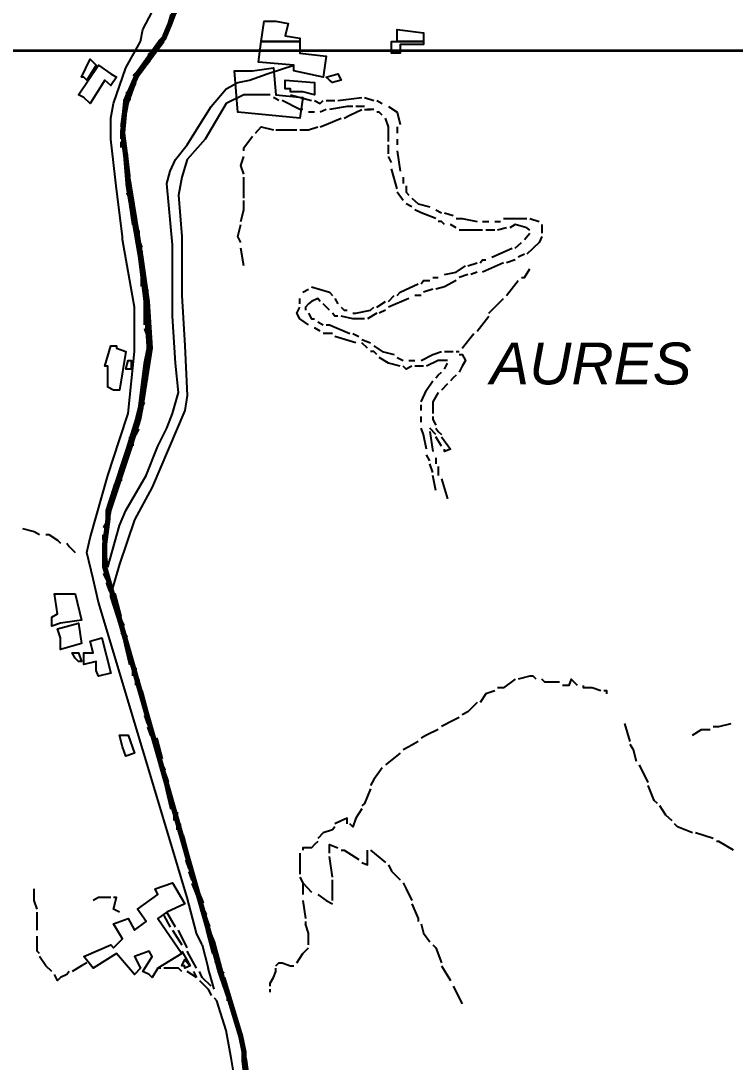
# Model space of a CAD drawing. Header units: millimetres. Extents: x -3588 to 75209, y -3737 to 38254.
# Drawn here: x 1215.7 to 1543.4, y 22630 to 23107.9 of the extents above; entities that cross this region are included whole.
import ezdxf

# ---------------------------------------------------------------- set-up
doc = ezdxf.new("R2010")
doc.units = ezdxf.units.MM
doc.layers.add('P', color=253, linetype='Continuous')
doc.layers.add('T', color=7, linetype='Continuous')

msp = doc.modelspace()

# ---------------------------------------------------------------- linework, layer by layer
at = {"layer": 'P'}
for points in [[(1270.572, 23098.458), (1271.708, 23103.82), (1275.949, 23111.998), (1278.478, 23117.359), (1281.31, 23121.312), (1282.719, 23125.553), (1284.127, 23128.097), (1285.263, 23129.506)], [(1281.31, 23098.458), (1281.31, 23099.867), (1284.127, 23106.636), (1288.08, 23113.406)], [(1332.682, 23107.773), (1338.332, 23106.636), (1336.923, 23100.987), (1343.693, 23099.867), (1343.693, 23098.458), (1325.913, 23098.458), (1327.321, 23107.773), (1332.682, 23107.773)], [(1388.295, 23100.987), (1388.295, 23103.82), (1400.426, 23102.395), (1400.426, 23098.458), (1388.295, 23098.458), (1388.295, 23100.987)], [(1292.033, 22705.503), (1251.383, 22841.007), (1248.839, 22851.729), (1246.022, 22863.876), (1247.43, 22870.646), (1255.624, 22899.148), (1260.986, 22915.536), (1264.939, 22927.667), (1267.755, 22956.185), (1267.755, 22976.51), (1262.394, 23007.557), (1262.394, 23008.966), (1259.561, 23030.699), (1257.033, 23053.568), (1257.033, 23063.17), (1258.153, 23069.94), (1263.802, 23086.312), (1270.572, 23098.458)], [(1255.624, 22857.09), (1254.2, 22868.101), (1257.033, 22883.065), (1266.347, 22911.295), (1270.572, 22924.85), (1271.708, 22930.484), (1275.949, 22957.594), (1274.525, 22979.039), (1271.708, 22999.363), (1266.347, 23032.107), (1263.802, 23045.662), (1262.394, 23056.385), (1264.939, 23069.94), (1269.164, 23082.071), (1281.31, 23098.458)], [(1335.499, 23098.458), (1343.693, 23098.458), (1343.693, 23093.081), (1355.824, 23091.673), (1354.415, 23082.071), (1340.86, 23084.903), (1340.86, 23087.448), (1324.776, 23088.856), (1325.913, 23098.458), (1335.499, 23098.458)], [(1395.065, 23098.458), (1400.426, 23098.458), (1400.426, 23097.034), (1389.703, 23097.034), (1389.703, 23093.081), (1388.295, 23093.081), (1385.751, 23093.081), (1385.751, 23098.458), (1388.295, 23098.458), (1395.065, 23098.458)], [(1244.614, 23082.071), (1243.478, 23082.071), (1247.43, 23090.265), (1250.247, 23087.448), (1246.022, 23080.662), (1244.614, 23082.071)], [(1244.614, 23072.757), (1242.069, 23073.893), (1251.383, 23087.448), (1257.033, 23083.495), (1259.561, 23082.071), (1257.033, 23078.134), (1254.2, 23080.662), (1247.43, 23069.94), (1244.614, 23072.757)], [(1255.624, 22857.09), (1260.986, 22876.295), (1263.802, 22883.065), (1273.116, 22899.148), (1278.478, 22912.703), (1282.719, 22920.897), (1285.263, 22927.667), (1288.08, 22937.269), (1286.672, 22950.808), (1285.263, 22972.269), (1285.263, 22987.233), (1285.263, 23005.013), (1282.719, 23033.243), (1284.127, 23038.893), (1286.672, 23044.254), (1292.033, 23051.023), (1296.274, 23057.809), (1303.043, 23068.532), (1309.813, 23076.709), (1315.174, 23079.542), (1320.535, 23080.662), (1328.729, 23083.495), (1340.86, 23087.448)], [(1321.96, 23084.903), (1331.546, 23086.312), (1332.682, 23073.893), (1345.101, 23072.757), (1343.693, 23063.17), (1315.174, 23065.987), (1313.766, 23084.903), (1321.96, 23084.903)], [(1357.248, 23080.662), (1355.824, 23082.071), (1361.185, 23083.495), (1362.609, 23080.662), (1358.656, 23079.542), (1357.248, 23080.662)], [(1345.101, 23075.301), (1339.452, 23075.301), (1339.452, 23076.709), (1336.923, 23076.709), (1336.923, 23080.662), (1350.462, 23079.542), (1350.462, 23073.893), (1345.101, 23075.301)], [(1327.321, 23073.893), (1318.007, 23073.893), (1309.813, 23069.94), (1300.211, 23053.568), (1292.033, 23044.254), (1289.488, 23036.06), (1288.08, 23027.882), (1289.488, 23008.966), (1289.488, 22981.871), (1290.897, 22958.714), (1292.033, 22935.861), (1290.897, 22929.075), (1275.949, 22893.787), (1267.755, 22878.824), (1260.986, 22858.499), (1257.033, 22844.96)], [(1328.729, 23073.893), (1327.321, 23073.893)], [(1330.138, 23073.893), (1327.321, 23073.893)], [(1339.452, 23073.893), (1349.054, 23071.348)], [(1334.091, 23071.348), (1331.546, 23072.757)], [(1345.101, 23067.123), (1343.693, 23067.123), (1335.499, 23071.348)], [(1350.462, 23071.348), (1353.007, 23069.94), (1354.415, 23071.348)], [(1355.824, 23071.348), (1359.777, 23071.348)], [(1361.185, 23071.348), (1372.195, 23072.757)], [(1373.332, 23072.757), (1377.573, 23071.348)], [(1378.981, 23071.348), (1381.51, 23069.94)], [(1350.462, 23065.987), (1347.646, 23065.987)], [(1355.824, 23067.123), (1353.007, 23065.987)], [(1367.97, 23068.532), (1365.426, 23068.532), (1357.248, 23067.123)], [(1364.018, 23063.17), (1366.562, 23064.579), (1372.195, 23067.123)], [(1373.332, 23068.532), (1369.379, 23068.532)], [(1373.332, 23067.123), (1376.148, 23067.123)], [(1376.148, 23067.123), (1374.74, 23067.123)], [(1377.573, 23067.123), (1376.148, 23067.123)], [(1381.51, 23064.579), (1380.101, 23065.987), (1378.981, 23065.987)], [(1384.342, 23068.532), (1388.295, 23065.987), (1389.703, 23060.338)], [(1353.007, 23059.217), (1355.824, 23060.338), (1362.609, 23063.17)], [(1384.342, 23052.432), (1384.342, 23059.217), (1382.934, 23063.17)], [(1318.007, 23048.207), (1318.007, 23049.615), (1321.96, 23054.976)], [(1323.368, 23056.385), (1325.913, 23059.217), (1331.546, 23057.809)], [(1332.682, 23057.809), (1336.923, 23057.809), (1342.284, 23057.809)], [(1343.693, 23057.809), (1347.646, 23057.809), (1351.871, 23059.217)], [(1388.295, 23059.217), (1388.295, 23056.385)], [(1384.342, 23046.798), (1384.342, 23048.207), (1384.342, 23051.023)], [(1388.295, 23053.568), (1388.295, 23051.023)], [(1318.007, 23037.484), (1316.599, 23041.421), (1318.007, 23045.662)], [(1385.751, 23042.846), (1384.342, 23045.662)], [(1388.295, 23048.207), (1389.703, 23038.893)], [(1318.007, 23026.474), (1318.007, 23032.107), (1318.007, 23036.06)], [(1388.295, 23030.699), (1385.751, 23040.013)], [(1391.112, 23036.06), (1391.112, 23033.243)], [(1392.52, 23032.107), (1392.52, 23029.29), (1393.656, 23027.882)], [(1391.112, 23025.338), (1388.295, 23029.29)], [(1395.065, 23026.474), (1397.897, 23023.929), (1403.259, 23022.521)], [(1316.599, 23015.735), (1318.007, 23021.097), (1318.007, 23025.338)], [(1395.065, 23022.521), (1392.52, 23023.929)], [(1406.075, 23017.16), (1399.306, 23019.688), (1396.473, 23021.097)], [(1406.075, 23021.097), (1408.62, 23019.688)], [(1410.028, 23019.688), (1413.981, 23018.568)], [(1415.389, 23017.16), (1418.222, 23017.16), (1424.992, 23015.735)], [(1437.122, 23017.16), (1439.955, 23017.16), (1447.861, 23017.16)], [(1449.269, 23017.16), (1453.494, 23015.735)], [(1316.599, 23006.149), (1315.174, 23008.966), (1316.599, 23014.327)], [(1410.028, 23014.327), (1408.62, 23015.735), (1407.212, 23015.735)], [(1415.389, 23012.919), (1412.845, 23014.327)], [(1427.536, 23011.782), (1424.992, 23011.782), (1416.798, 23011.782)], [(1427.536, 23015.735), (1430.353, 23015.735)], [(1433.17, 23011.782), (1430.353, 23011.782), (1428.945, 23011.782)], [(1433.17, 23015.735), (1435.714, 23015.735)], [(1438.547, 23012.919), (1434.306, 23011.782)], [(1449.269, 23011.782), (1447.861, 23012.919), (1442.484, 23014.327), (1439.955, 23012.919)], [(1454.631, 23014.327), (1454.631, 23010.374)], [(1446.725, 23007.557), (1449.269, 23010.374)], [(1454.631, 23008.966), (1453.494, 23006.149), (1447.861, 23000.772)], [(1318.007, 22995.411), (1316.599, 23003.604)], [(1431.761, 22999.363), (1441.075, 23003.604)], [(1442.484, 23003.604), (1445.316, 23006.149)], [(1426.4, 22996.835), (1427.536, 22998.243), (1428.945, 22998.243)], [(1442.484, 22998.243), (1438.547, 22996.835)], [(1446.725, 23000.772), (1443.908, 22999.363)], [(1410.028, 22991.458), (1415.389, 22992.594), (1419.63, 22995.411)], [(1420.751, 22995.411), (1424.992, 22996.835)], [(1437.122, 22996.835), (1427.536, 22992.594)], [(1445.316, 22990.049), (1446.725, 22990.049), (1449.269, 22994.002)], [(1399.306, 22987.233), (1400.426, 22988.641), (1403.259, 22988.641)], [(1404.667, 22990.049), (1407.212, 22990.049)], [(1415.389, 22988.641), (1410.028, 22985.824), (1406.075, 22984.688)], [(1420.751, 22991.458), (1416.798, 22990.049)], [(1424.992, 22992.594), (1422.159, 22991.458)], [(1438.547, 22981.871), (1443.908, 22988.641)], [(1345.101, 22983.28), (1347.646, 22984.688)], [(1349.054, 22985.824), (1357.248, 22983.28), (1358.656, 22981.871)], [(1388.295, 22981.871), (1389.703, 22983.28), (1397.897, 22987.233)], [(1404.667, 22984.688), (1400.426, 22983.28)], [(1343.693, 22977.919), (1343.693, 22979.039), (1343.693, 22980.447)], [(1353.007, 22979.039), (1351.871, 22980.447), (1349.054, 22979.039), (1347.646, 22977.919), (1346.237, 22976.51), (1346.237, 22975.086)], [(1359.777, 22980.447), (1361.185, 22977.919)], [(1378.981, 22976.51), (1382.934, 22979.039)], [(1384.342, 22979.039), (1386.887, 22981.871)], [(1393.656, 22980.447), (1384.342, 22976.51)], [(1399.306, 22981.871), (1396.473, 22981.871)], [(1430.353, 22973.678), (1433.17, 22976.51), (1437.122, 22980.447)], [(1347.646, 22968.316), (1343.693, 22971.133), (1342.284, 22973.678), (1343.693, 22976.51)], [(1347.646, 22973.678), (1349.054, 22971.133), (1350.462, 22971.133)], [(1357.248, 22975.086), (1354.415, 22977.919)], [(1361.185, 22972.269), (1359.777, 22972.269), (1358.656, 22973.678)], [(1362.609, 22976.51), (1364.018, 22975.086), (1365.426, 22975.086)], [(1367.97, 22973.678), (1369.379, 22973.678), (1376.148, 22975.086), (1377.573, 22976.51)], [(1378.981, 22973.678), (1374.74, 22971.133)], [(1382.934, 22975.086), (1380.101, 22973.678)], [(1351.871, 22969.725), (1354.415, 22968.316)], [(1373.332, 22971.133), (1367.97, 22971.133), (1362.609, 22972.269)], [(1424.992, 22965.5), (1430.353, 22972.269)], [(1353.007, 22965.5), (1350.462, 22966.908)], [(1358.656, 22964.363), (1354.415, 22964.363)], [(1355.824, 22968.316), (1357.248, 22968.316), (1366.562, 22964.363)], [(1367.97, 22964.363), (1370.787, 22962.955)], [(1418.222, 22957.594), (1423.583, 22964.363)], [(1369.379, 22960.122), (1359.777, 22962.955)], [(1372.195, 22961.547), (1376.148, 22960.122)], [(1374.74, 22957.594), (1372.195, 22960.122)], [(1258.153, 22938.389), (1255.624, 22939.798), (1255.624, 22949.4), (1254.2, 22949.4), (1257.033, 22958.714), (1259.561, 22958.714), (1259.561, 22957.594), (1263.802, 22956.185), (1260.986, 22938.389), (1258.153, 22938.389)], [(1378.981, 22954.761), (1377.573, 22956.185), (1376.148, 22956.185)], [(1377.573, 22958.714), (1381.51, 22956.185), (1386.887, 22954.761)], [(1399.306, 22951.944), (1404.667, 22954.761), (1408.62, 22956.185)], [(1410.028, 22956.185), (1411.437, 22956.185), (1413.981, 22956.185)], [(1415.389, 22956.185), (1416.798, 22956.185)], [(1416.798, 22954.761), (1418.222, 22954.761), (1419.63, 22951.944), (1418.222, 22949.4), (1416.798, 22946.583)], [(1264.939, 22947.992), (1263.802, 22947.992), (1264.939, 22951.944), (1266.347, 22951.944), (1266.347, 22947.992), (1264.939, 22947.992)], [(1389.703, 22949.4), (1384.342, 22950.808), (1380.101, 22953.353)], [(1388.295, 22953.353), (1391.112, 22951.944)], [(1393.656, 22951.944), (1396.473, 22951.944)], [(1411.437, 22951.944), (1407.212, 22951.944), (1401.834, 22949.4)], [(1410.028, 22947.992), (1411.437, 22950.808)], [(1395.065, 22949.4), (1392.52, 22947.992), (1391.112, 22949.4)], [(1400.426, 22949.4), (1399.306, 22949.4), (1396.473, 22949.4)], [(1406.075, 22944.039), (1407.212, 22945.175), (1408.62, 22946.583)], [(1415.389, 22945.175), (1413.981, 22944.039), (1412.845, 22942.63)], [(1399.306, 22933.028), (1401.834, 22938.389), (1404.667, 22942.63)], [(1411.437, 22941.222), (1408.62, 22938.389)], [(1407.212, 22937.269), (1404.667, 22933.028), (1404.667, 22927.667)], [(1399.306, 22929.075), (1399.306, 22931.62)], [(1399.306, 22923.714), (1399.306, 22926.259)], [(1404.667, 22926.259), (1404.667, 22924.85), (1406.075, 22922.306)], [(1401.834, 22911.295), (1400.426, 22918.065), (1399.306, 22920.897)], [(1406.075, 22918.065), (1403.259, 22920.897)], [(1403.259, 22919.473), (1404.667, 22910.159)], [(1406.075, 22920.897), (1407.212, 22919.473), (1408.62, 22918.065)], [(1408.62, 22912.703), (1406.075, 22916.944)], [(1408.62, 22916.944), (1412.845, 22911.295), (1410.028, 22910.159), (1410.028, 22911.295)], [(1403.259, 22905.934), (1401.834, 22908.75)], [(1406.075, 22907.342), (1406.075, 22904.525)], [(1404.667, 22900.573), (1403.259, 22904.525)], [(1407.212, 22903.389), (1407.212, 22899.148)], [(1406.075, 22892.379), (1404.667, 22899.148)], [(1408.62, 22897.74), (1411.437, 22888.426)], [(1216.383, 22874.887), (1221.745, 22873.462), (1224.289, 22872.054)], [(1227.106, 22872.054), (1228.514, 22872.054), (1232.467, 22869.509), (1233.875, 22868.101)], [(1236.708, 22868.101), (1237.828, 22866.693), (1240.661, 22863.876)], [(1229.922, 22832.813), (1229.922, 22834.237), (1232.467, 22835.646), (1231.059, 22844.96), (1240.661, 22844.96), (1243.478, 22832.813), (1233.875, 22831.405), (1229.922, 22829.996), (1229.922, 22832.813)], [(1296.274, 22706.912), (1285.263, 22748.697), (1273.116, 22788.211), (1263.802, 22822.09), (1257.033, 22843.551), (1257.033, 22844.96)], [(1233.875, 22824.635), (1232.467, 22828.86), (1242.069, 22831.405), (1243.478, 22822.09), (1233.875, 22819.274), (1233.875, 22824.635)], [(1250.247, 22809.671), (1250.247, 22813.912), (1244.614, 22812.488), (1244.614, 22817.849), (1248.839, 22817.849), (1247.43, 22823.227), (1252.792, 22824.635), (1257.033, 22808.535), (1251.383, 22807.127), (1250.247, 22809.671)], [(1240.661, 22815.321), (1239.237, 22817.849), (1242.069, 22817.849), (1243.478, 22813.912), (1242.069, 22813.912), (1240.661, 22815.321)], [(1452.086, 22805.719), (1450.678, 22807.127), (1449.269, 22807.127), (1443.908, 22805.719)], [(1442.484, 22805.719), (1437.122, 22801.766), (1434.306, 22801.766)], [(1462.808, 22804.31), (1461.4, 22804.31), (1456.039, 22804.31), (1454.631, 22805.719)], [(1471.002, 22802.902), (1468.186, 22805.719), (1467.049, 22802.902), (1464.233, 22802.902)], [(1481.725, 22800.357), (1477.772, 22801.766), (1473.819, 22801.766), (1473.819, 22802.902)], [(1433.17, 22800.357), (1428.945, 22798.949), (1426.4, 22794.996)], [(1484.557, 22798.949), (1484.557, 22800.357), (1483.133, 22800.357)], [(1424.992, 22794.996), (1420.751, 22790.755), (1418.222, 22789.347)], [(1416.798, 22788.211), (1413.981, 22786.802), (1408.62, 22783.986)], [(1407.212, 22782.577), (1401.834, 22780.033), (1399.306, 22778.624)], [(1495.28, 22777.2), (1492.735, 22785.394)], [(1523.783, 22780.033), (1528.024, 22782.577), (1531.977, 22782.577)], [(1533.385, 22783.986), (1535.929, 22783.986), (1541.579, 22785.394)], [(1262.394, 22774.671), (1260.986, 22780.033), (1264.939, 22780.033), (1267.755, 22771.839), (1263.802, 22770.43), (1262.394, 22774.671)], [(1397.897, 22777.2), (1393.656, 22774.671), (1391.112, 22773.263)], [(1498.097, 22767.886), (1496.688, 22773.263), (1495.28, 22775.792)], [(1389.703, 22771.839), (1382.934, 22766.477)], [(1381.51, 22765.069), (1377.573, 22759.708), (1376.148, 22756.875)], [(1503.458, 22758.3), (1499.521, 22766.477)], [(1376.148, 22755.467), (1373.332, 22748.697), (1372.195, 22747.561)], [(1507.699, 22748.697), (1506.291, 22750.106), (1503.458, 22756.875)], [(1372.195, 22746.153), (1369.379, 22741.928), (1367.97, 22737.975), (1366.562, 22739.383)], [(1514.468, 22740.792), (1511.652, 22743.336), (1508.835, 22747.561)], [(1365.426, 22739.383), (1365.426, 22741.928), (1362.609, 22740.792), (1359.777, 22739.383)], [(1523.783, 22735.142), (1517.013, 22737.975), (1515.605, 22739.383)], [(1359.777, 22737.975), (1358.656, 22736.551), (1354.415, 22735.142), (1351.871, 22732.614)], [(1533.385, 22732.614), (1525.207, 22735.142)], [(1351.871, 22731.189), (1350.462, 22729.781), (1349.054, 22728.373), (1345.101, 22728.373), (1345.101, 22727.236)], [(1357.248, 22725.828), (1357.248, 22727.236), (1357.248, 22729.781), (1361.185, 22728.373)], [(1542.699, 22727.236), (1535.929, 22731.189), (1534.793, 22731.189)], [(1343.693, 22725.828), (1343.693, 22724.42), (1343.693, 22717.65), (1343.693, 22716.226)], [(1362.609, 22727.236), (1364.018, 22727.236), (1370.787, 22723.011)], [(1372.195, 22721.603), (1374.74, 22720.467), (1374.74, 22725.828), (1374.74, 22727.236)], [(1376.148, 22727.236), (1382.934, 22721.603)], [(1358.656, 22714.817), (1357.248, 22724.42)], [(1384.342, 22720.467), (1385.751, 22717.65), (1389.703, 22713.697)], [(1274.525, 22670.215), (1271.708, 22671.639), (1275.949, 22678.409), (1274.525, 22680.954), (1267.755, 22678.409), (1270.572, 22673.048), (1267.755, 22670.215), (1259.561, 22679.817), (1248.839, 22673.048), (1244.614, 22678.409), (1257.033, 22683.77), (1258.153, 22682.362), (1262.394, 22686.587), (1258.153, 22693.373), (1264.939, 22695.901), (1267.755, 22690.54), (1273.116, 22694.493), (1269.164, 22700.142), (1278.478, 22706.912), (1277.357, 22709.456), (1285.263, 22712.289), (1290.897, 22702.687), (1282.719, 22698.734), (1278.478, 22695.901), (1289.488, 22679.817), (1278.478, 22673.048), (1275.949, 22668.807), (1274.525, 22670.215)], [(1343.693, 22714.817), (1345.101, 22712.289)], [(1345.101, 22712.289), (1345.101, 22706.912)], [(1345.101, 22712.289), (1349.054, 22708.048)], [(1358.656, 22704.095), (1358.656, 22713.697)], [(1391.112, 22712.289), (1392.52, 22709.456), (1395.065, 22704.095)], [(1223.153, 22700.142), (1221.745, 22704.095), (1221.745, 22709.456)], [(1296.274, 22706.912), (1301.635, 22691.964), (1304.452, 22685.179)], [(1351.871, 22706.912), (1355.824, 22704.095), (1358.656, 22702.687)], [(1257.033, 22705.503), (1251.383, 22705.503), (1248.839, 22704.095)], [(1260.986, 22698.734), (1258.153, 22700.142), (1259.561, 22705.503), (1258.153, 22705.503)], [(1298.802, 22683.77), (1296.274, 22689.132), (1292.033, 22705.503)], [(1345.101, 22704.095), (1346.237, 22695.901)], [(1395.065, 22702.687), (1397.897, 22695.901), (1397.897, 22694.493)], [(1223.153, 22690.54), (1223.153, 22693.373), (1223.153, 22698.734)], [(1281.31, 22697.325), (1284.127, 22691.964)], [(1286.672, 22691.964), (1282.719, 22698.734)], [(1346.237, 22694.493), (1346.237, 22693.373)], [(1347.646, 22683.77), (1347.646, 22685.179), (1347.646, 22689.132), (1346.237, 22693.373)], [(1399.306, 22693.373), (1400.426, 22689.132), (1403.259, 22685.179)], [(1224.289, 22679.817), (1223.153, 22680.954), (1223.153, 22687.723)], [(1285.263, 22690.54), (1289.488, 22683.77)], [(1292.033, 22682.362), (1288.08, 22690.54)], [(1298.802, 22683.77), (1301.635, 22673.048)], [(1304.452, 22685.179), (1306.996, 22675.576)], [(1342.284, 22675.576), (1345.101, 22679.817), (1347.646, 22682.362)], [(1404.667, 22683.77), (1406.075, 22682.362), (1408.62, 22675.576)], [(1229.922, 22671.639), (1227.106, 22674.168), (1224.289, 22678.409)], [(1289.488, 22680.954), (1293.441, 22674.168)], [(1296.274, 22673.048), (1292.033, 22680.954)], [(1246.022, 22675.576), (1243.478, 22674.168), (1239.237, 22671.639)], [(1279.886, 22673.048), (1278.478, 22673.048)], [(1289.488, 22671.639), (1288.08, 22673.048), (1281.31, 22673.048)], [(1290.897, 22674.168), (1289.488, 22674.168), (1290.897, 22677.001), (1293.441, 22674.168), (1290.897, 22673.048), (1290.897, 22674.168)], [(1304.452, 22663.446), (1301.635, 22673.048)], [(1306.996, 22675.576), (1311.221, 22659.493), (1315.174, 22644.529), (1319.127, 22630.99), (1320.535, 22619.979)], [(1330.138, 22664.854), (1330.138, 22666.262), (1331.546, 22668.807), (1332.682, 22671.639), (1332.682, 22673.048)], [(1332.682, 22674.168), (1334.091, 22675.576), (1335.499, 22675.576), (1339.452, 22674.168), (1340.86, 22674.168)], [(1408.62, 22674.168), (1412.845, 22667.398)], [(1237.828, 22671.639), (1236.708, 22670.215), (1233.875, 22668.807), (1232.467, 22667.398), (1231.059, 22670.215)], [(1296.274, 22668.807), (1292.033, 22671.639)], [(1294.849, 22671.639), (1296.274, 22668.807)], [(1303.043, 22664.854), (1298.802, 22668.807), (1297.682, 22671.639)], [(1297.682, 22667.398), (1301.635, 22663.446), (1303.043, 22660.629)], [(1330.138, 22662.037), (1330.138, 22663.446)], [(1413.981, 22664.854), (1418.222, 22656.676)], [(1304.452, 22659.493), (1305.588, 22658.084)], [(1313.766, 22622.796), (1312.358, 22630.99), (1309.813, 22644.529), (1305.588, 22658.084)]]:
    msp.add_lwpolyline(points, dxfattribs=at)
for points, const_width in [([(1319.127, 22621.388), (1318.007, 22630.99), (1318.007, 22634.927), (1316.599, 22641.713), (1311.221, 22659.493), (1306.996, 22671.639), (1305.588, 22677.001), (1254.2, 22857.09), (1254.2, 22868.101), (1255.624, 22878.824), (1255.624, 22880.248), (1255.624, 22883.065), (1264.939, 22911.295), (1269.164, 22924.85), (1270.572, 22930.484), (1273.116, 22950.808), (1274.525, 22957.594), (1273.116, 22979.039), (1270.572, 22999.363), (1264.939, 23032.107), (1263.802, 23045.662), (1262.394, 23056.385), (1263.802, 23071.348), (1269.164, 23083.495), (1279.886, 23098.458), (1281.31, 23099.867), (1284.127, 23106.636), (1286.672, 23113.406)], 2.417), ([(1319.127, 22621.388), (1318.007, 22630.99), (1318.007, 22634.927), (1316.599, 22641.713), (1311.221, 22659.493), (1306.996, 22671.639), (1305.588, 22677.001), (1254.2, 22857.09), (1254.2, 22868.101), (1255.624, 22878.824), (1255.624, 22880.248), (1255.624, 22883.065), (1264.939, 22911.295), (1269.164, 22924.85), (1270.572, 22930.484), (1273.116, 22950.808), (1274.525, 22957.594), (1273.116, 22979.039), (1270.572, 22999.363), (1264.939, 23032.107), (1263.802, 23045.662), (1262.394, 23056.385), (1263.802, 23071.348), (1269.164, 23083.495), (1279.886, 23098.458), (1281.31, 23099.867), (1284.127, 23106.636), (1286.672, 23113.406)], 1.2), ([(1281.31, 23099.867), (1284.127, 23106.636), (1285.263, 23110.589)], 2.417), ([(1278.478, 23095.626), (1279.886, 23098.458)], 2.417), ([(-3179.405, 23094.217), (12021.226, 23094.217)], 1.2), ([(1274.525, 23091.673), (1277.357, 23094.217)], 2.417), ([(1267.755, 23082.071), (1269.164, 23083.495), (1274.525, 23090.265)], 2.417), ([(1266.347, 23076.709), (1267.755, 23079.542)], 2.417), ([(1264.939, 23071.348), (1264.939, 23075.301)], 2.417), ([(1262.394, 23059.217), (1263.802, 23069.94)], 2.417), ([(1262.394, 23053.568), (1262.394, 23056.385), (1262.394, 23057.809)], 2.417), ([(1262.394, 23049.615), (1262.394, 23052.432)], 2.417), ([(1264.939, 23036.06), (1263.802, 23045.662), (1263.802, 23046.798)], 2.417), ([(1264.939, 23032.107), (1264.939, 23034.652)], 2.417), ([(1266.347, 23026.474), (1264.939, 23029.29)], 2.417), ([(1267.755, 23014.327), (1266.347, 23023.929)], 2.417), ([(1269.164, 23008.966), (1269.164, 23011.782)], 2.417), ([(1270.572, 23003.604), (1269.164, 23007.557)], 2.417), ([(1271.708, 22991.458), (1270.572, 22999.363), (1270.572, 23002.196)], 2.417), ([(1271.708, 22985.824), (1271.708, 22990.049)], 2.417), ([(1273.116, 22980.447), (1273.116, 22984.688)], 2.417), ([(1273.116, 22968.316), (1273.116, 22979.039)], 2.417), ([(1274.525, 22962.955), (1273.116, 22966.908)], 2.417), ([(1274.525, 22957.594), (1274.525, 22961.547)], 2.417), ([(1273.116, 22945.175), (1273.116, 22950.808), (1274.525, 22956.185)], 2.417), ([(1271.708, 22939.798), (1273.116, 22944.039)], 2.417), ([(1271.708, 22935.861), (1271.708, 22938.389)], 2.417), ([(1269.164, 22923.714), (1269.164, 22924.85), (1270.572, 22930.484), (1271.708, 22933.028)], 2.417), ([(1267.755, 22918.065), (1269.164, 22920.897)], 2.417), ([(1266.347, 22912.703), (1266.347, 22916.944)], 2.417), ([(1262.394, 22901.981), (1264.939, 22911.295)], 2.417), ([(1260.986, 22896.62), (1260.986, 22899.148)], 2.417), ([(1258.153, 22890.97), (1259.561, 22895.211)], 2.417), ([(1255.624, 22878.824), (1255.624, 22880.248), (1255.624, 22883.065), (1258.153, 22889.834)], 2.417), ([(1254.2, 22874.887), (1255.624, 22877.415)], 2.417), ([(1254.2, 22869.509), (1254.2, 22872.054)], 2.417), ([(1254.2, 22857.09), (1254.2, 22866.693)], 2.417), ([(1255.624, 22851.729), (1254.2, 22854.562)], 2.417), ([(1257.033, 22846.368), (1255.624, 22850.321)], 2.417), ([(1260.986, 22834.237), (1258.153, 22844.96)], 2.417), ([(1262.394, 22829.996), (1260.986, 22832.813)], 2.417), ([(1263.802, 22824.635), (1262.394, 22827.452)], 2.417), ([(1266.347, 22812.488), (1263.802, 22823.227)], 2.417), ([(1267.755, 22807.127), (1267.755, 22811.08)], 2.417), ([(1269.164, 22802.902), (1269.164, 22805.719)], 2.417), ([(1273.116, 22790.755), (1270.572, 22800.357)], 2.417), ([(1274.525, 22785.394), (1273.116, 22789.347)], 2.417), ([(1275.949, 22780.033), (1274.525, 22783.986)], 2.417), ([(1279.886, 22769.022), (1277.357, 22778.624)], 2.417), ([(1281.31, 22763.661), (1279.886, 22766.477)], 2.417), ([(1282.719, 22758.3), (1281.31, 22762.252)], 2.417), ([(1285.263, 22746.153), (1282.719, 22756.875)], 2.417), ([(1286.672, 22740.792), (1286.672, 22744.744)], 2.417), ([(1288.08, 22736.551), (1288.08, 22739.383)], 2.417), ([(1292.033, 22724.42), (1289.488, 22734.022)], 2.417), ([(1293.441, 22719.058), (1292.033, 22723.011)], 2.417), ([(1294.849, 22713.697), (1293.441, 22717.65)], 2.417), ([(1298.802, 22702.687), (1294.849, 22712.289)], 2.417), ([(1300.211, 22697.325), (1298.802, 22700.142)], 2.417), ([(1301.635, 22691.964), (1300.211, 22695.901)], 2.417), ([(1304.452, 22679.817), (1301.635, 22690.54)], 2.417), ([(1305.588, 22675.576), (1305.588, 22677.001), (1305.588, 22678.409)], 2.417), ([(1308.405, 22670.215), (1306.996, 22671.639), (1306.996, 22673.048)], 2.417), ([(1311.221, 22658.084), (1311.221, 22659.493), (1308.405, 22668.807)], 2.417)]:
    msp.add_lwpolyline(points, dxfattribs=dict(at, const_width=const_width))

# ---------------------------------------------------------------- texts
at = {"layer": 'T', "insert": (1430.993, 22960.218), "char_height": 19.20446, "attachment_point": 1}
msp.add_mtext('{\\fArial|b0|i1|c0|p18;AURES}', dxfattribs=at)

doc.saveas('drawing.dxf')
